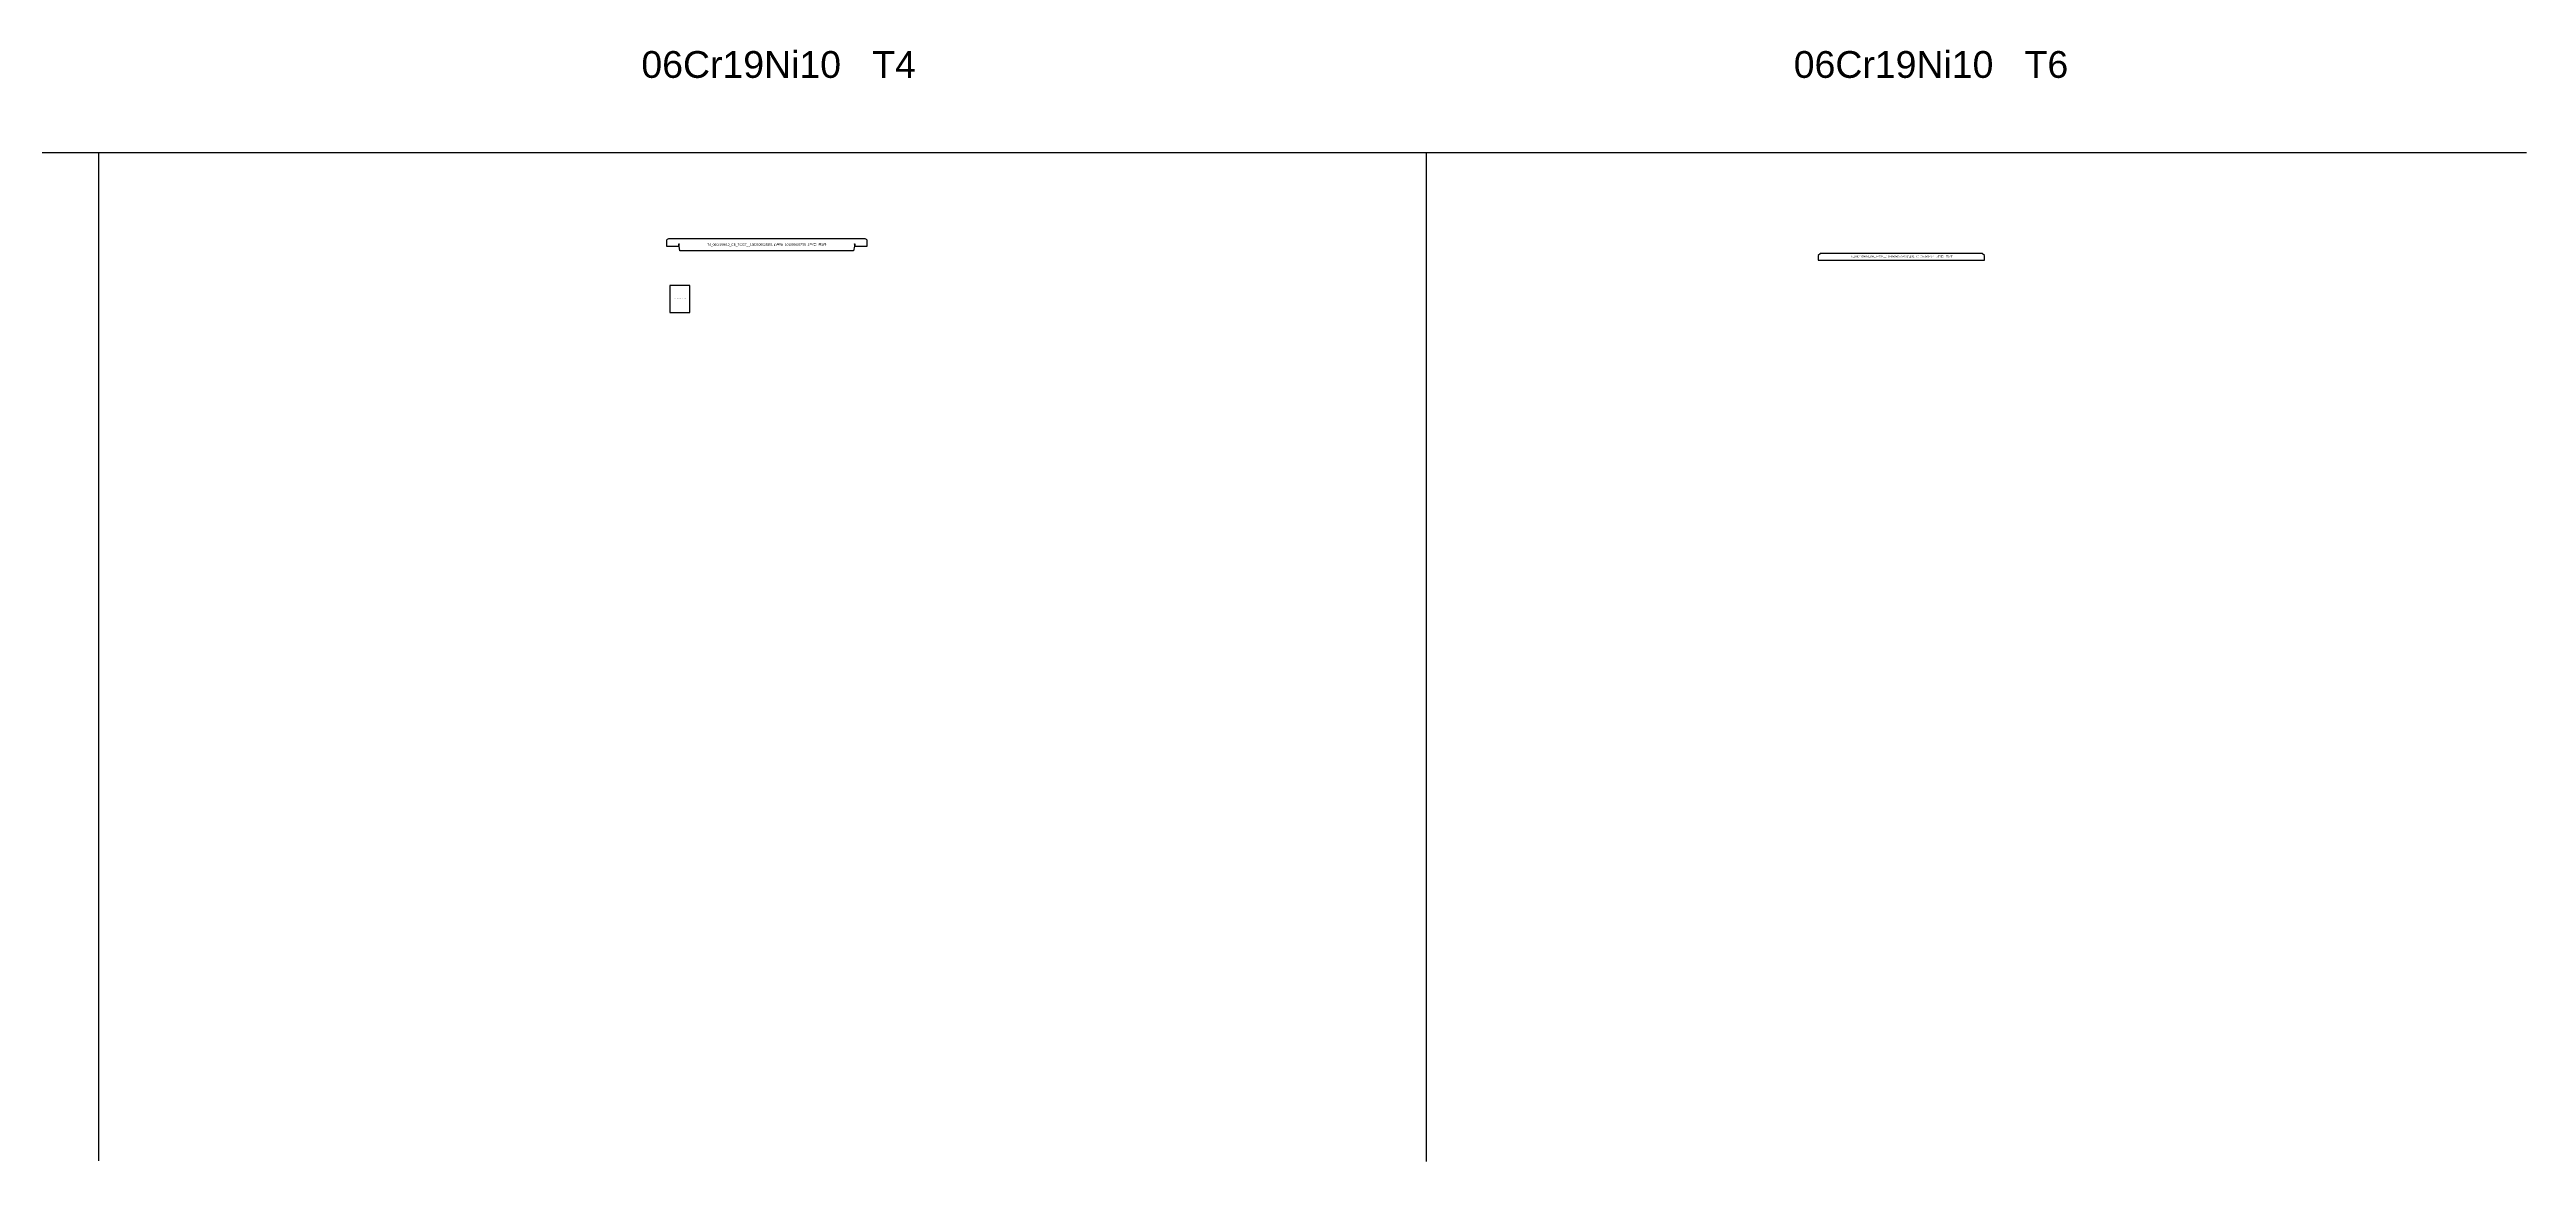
# Model space of a CAD drawing. Extents: x 1215 to 23163, y 8322 to 15771.
# Drawn here: x 12065 to 23163, y 10792 to 15771 of the extents above; entities that cross this region are included whole.
import ezdxf

# ---------------------------------------------------------------- set-up
doc = ezdxf.new("R2010")
doc.units = 0
doc.layers.get('0').update_dxf_attribs({"linetype": 'CONTINUOUS'})
doc.layers.add('S1', color=7, linetype='CONTINUOUS')
doc.styles.get("Standard").update_dxf_attribs({"font": 'arial.ttf'})

# ---------------------------------------------------------------- blocks, each defined once
blk = doc.blocks.new('1303000025351_前弯板_10100500')
at = {"color": 7, "linetype": 'CONTINUOUS'}
for p, q in [((-450, 6), (-450, -16)), ((440, 16), (-440, 16)), ((450, -16), (450, 6)), ((-450, -16), (-394, -16)), ((-394, -6), (-393, -6)), ((-394, -16), (-394, -6)), ((-393, -6), (-393, -8)), ((-393, -16), (-393, -8)), ((-389, -38), (-393, -16)), ((389, -38), (-389, -38)), ((393, -16), (389, -38)), ((393, -6), (394, -6)), ((393, -8), (393, -6)), ((393, -8), (393, -16)), ((394, -6), (394, -16)), ((394, -16), (450, -16))]:
    blk.add_line(p, q, dxfattribs=at)
for centre, start, end in [((-440, 6), 90, 180), ((440, 6), 0, 90)]:
    blk.add_arc(centre, 10, start, end, dxfattribs=at)
at = {"layer": 'S1', "color": 3, "insert": (0, -11), "char_height": 10.1, "width": 569.79, "attachment_point": 5}
blk.add_mtext('T4_06Cr19Ni10_GB_T4237__1303000025351 {\\fSimSun|b0|i0|c134|p2;前弯板 }101005000755  1{\\fSimSun|b0|i0|c134|p2;件}/{\\fSimSun|b0|i0|c134|p2;套}  {\\fSimSun|b0|i0|c134|p2;共}1{\\fSimSun|b0|i0|c134|p2;件}', dxfattribs=at)
blk = doc.blocks.new('1303000025349_加强板_10100500')
at = {"color": 7, "linetype": 'CONTINUOUS'}
for p, q in [((-362.5, 15), (-372.5, 5)), ((-372.5, 5), (-372.5, -15)), ((362.5, 15), (-362.5, 15)), ((372.5, 5), (362.5, 15)), ((372.5, -15), (372.5, 5)), ((-372.5, -15), (372.5, -15))]:
    blk.add_line(p, q, dxfattribs=at)
at = {"layer": 'S1', "color": 3, "insert": (0, 0), "char_height": 8.6, "width": 473.936, "attachment_point": 5}
blk.add_mtext('T6_06Cr19Ni10_GB_T4237__1303000025349 {\\fSimSun|b0|i0|c134|p2;加强板 }101005000757   5{\\fSimSun|b0|i0|c134|p2;件}/{\\fSimSun|b0|i0|c134|p2;套}   {\\fSimSun|b0|i0|c134|p2;共}5{\\fSimSun|b0|i0|c134|p2;件}', dxfattribs=at)
blk = doc.blocks.new('1303000025962_板_1010050015')
at = {"color": 7, "linetype": 'CONTINUOUS'}
for p, q in [((-45, 60), (-45, -60)), ((45, 60), (-45, 60)), ((45, -60), (45, 60)), ((-45, -60), (45, -60))]:
    blk.add_line(p, q, dxfattribs=at)
at = {"layer": 'S1', "color": 3, "insert": (0, 0), "char_height": 1.1, "width": 56.21, "attachment_point": 5}
blk.add_mtext('T4_06Cr19Ni10_GB_T4237__1303000025962 {\\fSimSun|b0|i0|c134|p2;板 }101005001566   6{\\fSimSun|b0|i0|c134|p2;件}/{\\fSimSun|b0|i0|c134|p2;套}  {\\fSimSun|b0|i0|c134|p2;共}6{\\fSimSun|b0|i0|c134|p2;件}', dxfattribs=at)

msp = doc.modelspace()

# ---------------------------------------------------------------- linework, layer by layer
at = {"color": 1}
for p, q in [((1215, 15309), (23163, 15309)), ((12285, 15309), (12285, 10795)), ((18233, 15309), (18233, 10792))]:
    msp.add_line(p, q, dxfattribs=at)

# ---------------------------------------------------------------- block references
for name, p in [('1303000025351_前弯板_10100500', (15279, 14907)), ('1303000025349_加强板_10100500', (20362, 14843)), ('1303000025962_板_1010050015', (14889, 14654))]:
    msp.add_blockref(name, p)

# ---------------------------------------------------------------- texts
at = {"layer": 'S1', "color": 1, "char_height": 120, "width": 1332.79, "attachment_point": 5}
for s, insert in [('06Cr19Ni10   T4', (15332, 15703)), ('06Cr19Ni10   T6', (20495, 15703))]:
    msp.add_mtext(s, dxfattribs=dict(at, insert=insert))

doc.saveas('drawing.dxf')
